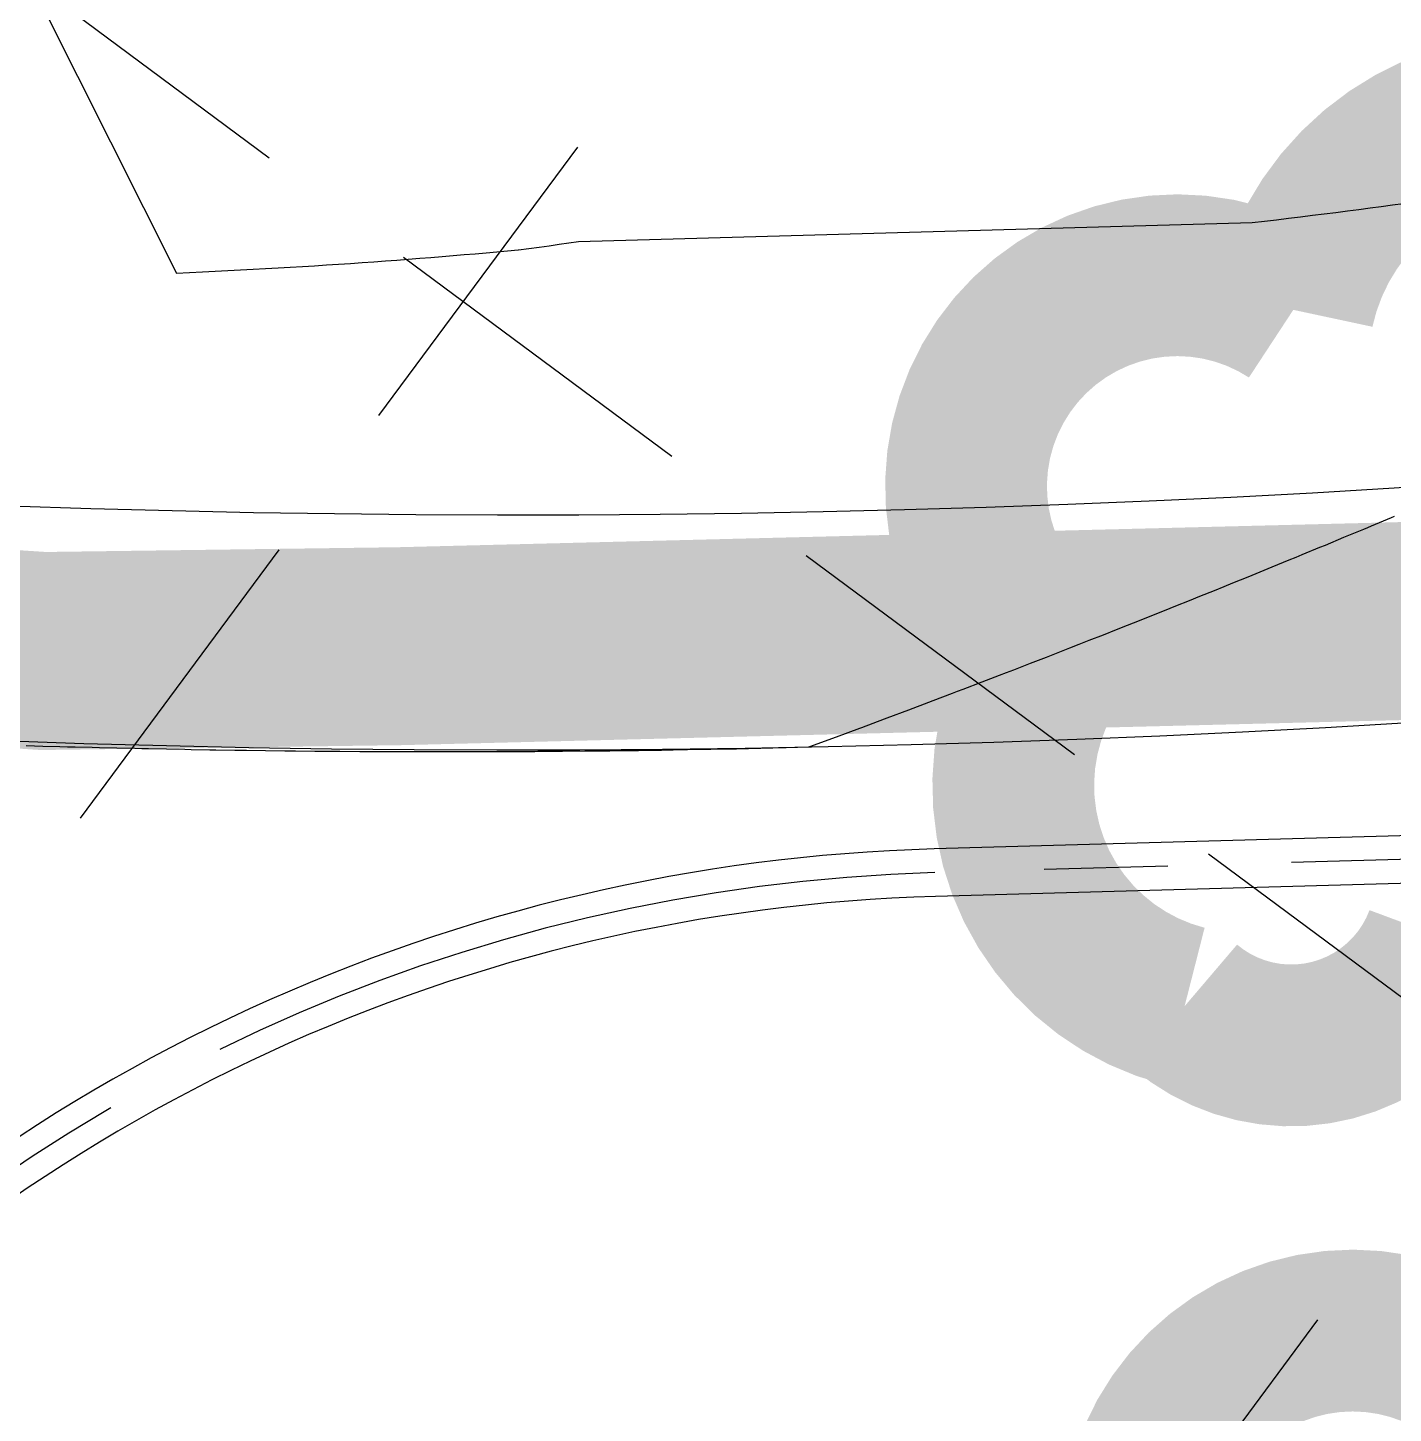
# Model space of a CAD drawing. Header units: feet. Extents: x 2260 to 6199, y 3666 to 7344.
# Drawn here: x 4544.8 to 4600, y 5733.3 to 5789.3 of the extents above; entities that cross this region are included whole.
import ezdxf

# ---------------------------------------------------------------- set-up
doc = ezdxf.new("R2010")
doc.units = ezdxf.units.FT
doc.header["$LTSCALE"] = 40
doc.header["$MEASUREMENT"] = 0
doc.linetypes.add('CENTER2', pattern=[1.125, 0.75, -0.125, 0.125, -0.125])
doc.linetypes.add('HIDDEN', pattern=[0.375, 0.25, -0.125])
for name, color, linetype in [('CL-STORM', 4, 'CENTER2'), ('EOP-PROP', 4, 'CONTINUOUS'), ('EROSION BLANKETS', 84, 'CONTINUOUS'), ('GRID', 254, 'HIDDEN'), ('INLET PROTECTION', 5, 'CONTINUOUS'), ('PC', 43, 'CONTINUOUS'), ('ST-ROW', 2, 'CONTINUOUS'), ('STORM', 3, 'CONTINUOUS')]:
    doc.layers.add(name, color=color, linetype=linetype)

msp = doc.modelspace()

# ---------------------------------------------------------------- linework, layer by layer
at = {"layer": 'CL-STORM', "color": 7}
msp.add_line((4670.875, 5757.655), (4581.496, 5755.152), dxfattribs=at)
msp.add_arc((4583.456, 5685.179), 70, 91.60438, 183.98478, dxfattribs=at)
at = {"layer": 'EOP-PROP', "color": 7}
msp.add_arc((4564.714, 6344.613), 584.5, 233.376516, 275.172824, dxfattribs=at)
at = {"layer": 'EROSION BLANKETS', "const_width": 8}
msp.add_lwpolyline([(4538.355, 5764.572), (4545.474, 5764.109), (4559.809, 5764.302), (4600.401, 5765.319), (4625.818, 5767.395), (4632.821, 5769.66), (4636.121, 5772.964), (4639.074, 5776.951), (4639.795, 5781.952), (4639.386, 5787.151), (4630.918, 5880.766), (4630.545, 5882.544), (4629.233, 5884.83), (4627.989, 5885.939), (4623.969, 5886.851), (4614.129, 5887.007), (4599.773, 5885.628), (4581.549, 5884.861), (4568.665, 5884.456), (4552.516, 5884.968), (4544.46, 5884.741)], dxfattribs=at)
at = {"layer": 'GRID', "linetype": 'HIDDEN', "ltscale": 1.35}
for p, q in [((3177.267, 6805.056), (5779.7, 4875.884)), ((4904.705, 6239.961), (3815.519, 4770.66)), ((4946.68, 6208.845), (3857.494, 4739.544))]:
    msp.add_line(p, q, dxfattribs=at)
at = {"layer": 'INLET PROTECTION', "color": 170, "ltscale": 100, "const_width": 6.539}
for points in [[(4620.863, 5756.64, 0.520567), (4620.863, 5756.64, 0.765195), (4634.244, 5766.396, 0.417879), (4632.151, 5779.63, 0.6649), (4615.054, 5779.422, 0.744833), (4595.983, 5777.895, 0.975642), (4586.264, 5763.856, 0.520567), (4591.59, 5749.756, 0.520567), (4602.127, 5752.495, 0.540264), (4620.863, 5756.64)], [(4627.948, 5713.992, 0.520567), (4627.948, 5713.992, 0.765195), (4641.329, 5723.749, 0.417879), (4639.236, 5736.982, 0.6649), (4622.139, 5736.774, 0.744833), (4603.068, 5735.247, 0.975642), (4593.349, 5721.208, 0.520567), (4598.675, 5707.108, 0.520567), (4609.212, 5709.847, 0.540264), (4627.948, 5713.992)]]:
    msp.add_lwpolyline(points, format="xyb", close=True, dxfattribs=at)
at = {"layer": 'PC', "color": 43, "flags": 128}
for points, elevation in [([(4545.51, 5789.994), (4550.843, 5779.382), (4551.37, 5779.406), (4551.893, 5779.43), (4552.412, 5779.455), (4552.928, 5779.481), (4553.439, 5779.507), (4553.947, 5779.534), (4554.451, 5779.562), (4554.951, 5779.59), (4555.447, 5779.619), (4555.94, 5779.649), (4556.429, 5779.679), (4556.915, 5779.71), (4557.397, 5779.742), (4557.876, 5779.774), (4558.351, 5779.807), (4558.823, 5779.84), (4559.291, 5779.874), (4559.757, 5779.908), (4560.218, 5779.943), (4560.677, 5779.979), (4561.132, 5780.015), (4561.584, 5780.052), (4562.033, 5780.089), (4562.479, 5780.127), (4562.921, 5780.165), (4563.361, 5780.204), (4563.797, 5780.243), (4564.231, 5780.283), (4564.663, 5780.324), (4564.676, 5780.326), (4565.091, 5780.38), (4565.5, 5780.434), (4565.906, 5780.489), (4566.307, 5780.544), (4566.705, 5780.599), (4567.099, 5780.655), (4594.315, 5781.42), (4594.813, 5781.479), (4595.306, 5781.537), (4595.794, 5781.597), (4596.277, 5781.656), (4596.756, 5781.716), (4597.231, 5781.775), (4597.701, 5781.835), (4598.167, 5781.895), (4598.628, 5781.956), (4599.086, 5782.016), (4599.539, 5782.077), (4599.988, 5782.138), (4600.433, 5782.199)], 549), ([(4544.772, 5760.289), (4545.443, 5760.269), (4546.128, 5760.251), (4546.443, 5760.242), (4546.751, 5760.235), (4547.443, 5760.217), (4547.741, 5760.21), (4548.443, 5760.194), (4549.159, 5760.178), (4549.443, 5760.172), (4549.721, 5760.166), (4550.443, 5760.152), (4551.179, 5760.138), (4551.443, 5760.133), (4552.19, 5760.121), (4552.443, 5760.117), (4553.2, 5760.105), (4553.443, 5760.102), (4553.681, 5760.098), (4554.443, 5760.088), (4555.221, 5760.079), (4555.443, 5760.077), (4555.66, 5760.074), (4556.443, 5760.067), (4557.242, 5760.06), (4557.443, 5760.059), (4558.253, 5760.053), (4558.444, 5760.052), (4559.264, 5760.048), (4559.444, 5760.047), (4560.274, 5760.045), (4560.444, 5760.044), (4561.285, 5760.043), (4561.444, 5760.043), (4561.6, 5760.043), (4562.444, 5760.043), (4563.306, 5760.045), (4563.444, 5760.046), (4564.316, 5760.049), (4564.445, 5760.049), (4565.327, 5760.054), (4565.445, 5760.055), (4565.56, 5760.056), (4566.445, 5760.062), (4567.348, 5760.07), (4567.445, 5760.071), (4568.358, 5760.081), (4568.445, 5760.082), (4569.368, 5760.093), (4569.445, 5760.094), (4569.52, 5760.095), (4570.445, 5760.108), (4571.389, 5760.123), (4571.445, 5760.124), (4571.499, 5760.125), (4572.445, 5760.141), (4573.41, 5760.16), (4573.444, 5760.161), (4573.479, 5760.161), (4574.444, 5760.182), (4574.468, 5760.182), (4575.444, 5760.204), (4575.483, 5760.205), (4575.484, 5760.205), (4576.406, 5760.23), (4576.483, 5760.258), (4576.486, 5760.259), (4577.475, 5760.624), (4577.515, 5760.639), (4578.466, 5760.992), (4578.543, 5761.021), (4579.456, 5761.362), (4579.569, 5761.405), (4580.444, 5761.734), (4581.258, 5762.04), (4581.432, 5762.107), (4582.21, 5762.402), (4582.418, 5762.482), (4582.641, 5762.568), (4583.403, 5762.858), (4584.111, 5763.129), (4584.386, 5763.236), (4584.682, 5763.352), (4585.368, 5763.616), (4586.006, 5763.863), (4586.35, 5763.997), (4586.953, 5764.232), (4587.329, 5764.38), (4587.735, 5764.541), (4588.308, 5764.765), (4588.841, 5764.974), (4589.285, 5765.152), (4589.763, 5765.343), (4590.262, 5765.54), (4590.776, 5765.746), (4591.236, 5765.929), (4591.787, 5766.152), (4592.21, 5766.321), (4592.796, 5766.559), (4593.182, 5766.714), (4593.541, 5766.858), (4594.153, 5767.108), (4594.478, 5767.239), (4595.123, 5767.504), (4595.817, 5767.791), (4596.092, 5767.902), (4596.347, 5768.006), (4597.059, 5768.302), (4597.28, 5768.392), (4598.025, 5768.703), (4598.827, 5769.038), (4598.99, 5769.105), (4599.141, 5769.168), (4599.953, 5769.51), (4600.07, 5769.559)], 548)]:
    msp.add_lwpolyline(points, dxfattribs=dict(at, elevation=elevation))
at = {"layer": 'ST-ROW', "color": 7}
msp.add_arc((4564.714, 6344.613), 575, 233.376516, 275.172824, dxfattribs=at)
at = {"layer": 'STORM', "color": 7}
for p, q in [((4612.873, 5756.991), (4581.469, 5756.111)), ((4612.926, 5755.072), (4581.523, 5754.192))]:
    msp.add_line(p, q, dxfattribs=at)
for radius in [70.96, 69.04]:
    msp.add_arc((4583.456, 5685.179), radius, 91.60438, 183.98478, dxfattribs=at)

doc.saveas('drawing.dxf')
